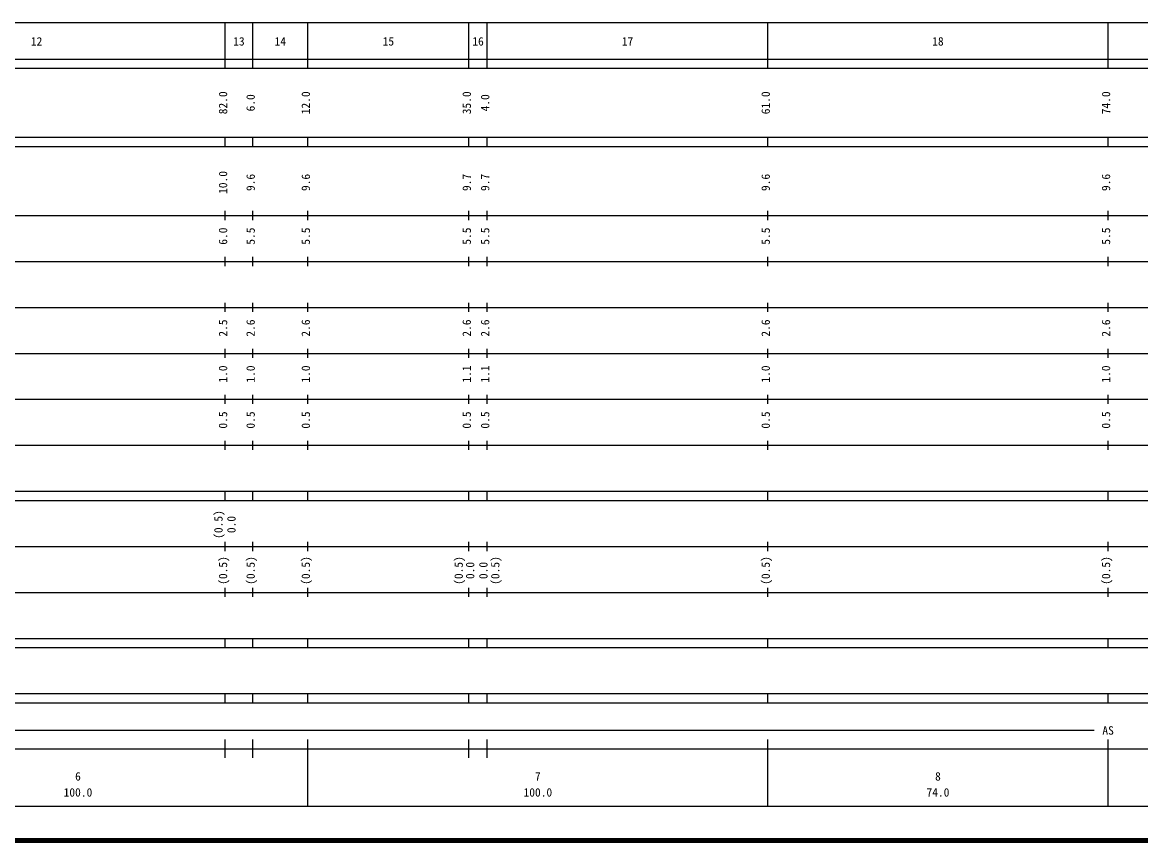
# Model space of a CAD drawing. Units: millimetres on the paper, enlarged 1000 times. Extents: x 40000 to 680000, y 20000 to 380000.
# Drawn here: x 305912 to 549074, y 20000 to 198000 of the extents above; entities that cross this region are included whole.
import ezdxf
from ezdxf.enums import TextEntityAlignment as Align

# ---------------------------------------------------------------- set-up
doc = ezdxf.new("R2010")
doc.units = ezdxf.units.MM
doc.header["$LTSCALE"] = 1000
doc.layers.add('M-TTL', color=2, linetype='Continuous', lineweight=140)
doc.layers.add('M-TTL-BAND', color=7, linetype='Continuous', lineweight=25)
doc.styles.add('ＭＳ ゴシック', font='')
doc.styles.get('ＭＳ ゴシック').set_extended_font_data('MS Gothic')

msp = doc.modelspace()

# ---------------------------------------------------------------- linework, layer by layer
at = {"layer": 'M-TTL'}
msp.add_line((40000, 20000), (680000, 20000), dxfattribs=at)
at = {"layer": 'M-TTL-BAND'}
for p, q in [((68000, 198000), (579000, 198000)), ((350000, 188000), (350000, 198000)), ((356000, 188000), (356000, 198000)), ((368000, 188000), (368000, 198000)), ((403000, 188000), (403000, 198000)), ((407000, 188000), (407000, 198000)), ((468000, 188000), (468000, 198000)), ((542000, 188000), (542000, 198000)), ((40000, 190000), (579000, 190000)), ((40000, 188000), (579000, 188000)), ((40000, 173000), (579000, 173000)), ((350000, 171000), (350000, 173000)), ((356000, 171000), (356000, 173000)), ((368000, 171000), (368000, 173000)), ((403000, 171000), (403000, 173000)), ((407000, 171000), (407000, 173000)), ((468000, 171000), (468000, 173000)), ((542000, 171000), (542000, 173000)), ((40000, 171000), (579000, 171000)), ((40000, 156000), (579000, 156000)), ((350000, 155000), (350000, 157000)), ((356000, 155000), (356000, 157000)), ((368000, 155000), (368000, 157000)), ((403000, 155000), (403000, 157000)), ((407000, 155000), (407000, 157000)), ((468000, 155000), (468000, 157000)), ((542000, 155000), (542000, 157000)), ((46000, 146000), (579000, 146000)), ((350000, 145000), (350000, 147000)), ((356000, 145000), (356000, 147000)), ((368000, 145000), (368000, 147000)), ((403000, 145000), (403000, 147000)), ((407000, 145000), (407000, 147000)), ((468000, 145000), (468000, 147000)), ((542000, 145000), (542000, 147000)), ((350000, 135000), (350000, 137000)), ((356000, 135000), (356000, 137000)), ((368000, 135000), (368000, 137000)), ((403000, 135000), (403000, 137000)), ((407000, 135000), (407000, 137000)), ((468000, 135000), (468000, 137000)), ((542000, 135000), (542000, 137000)), ((52000, 136000), (579000, 136000)), ((350000, 125000), (350000, 127000)), ((356000, 125000), (356000, 127000)), ((368000, 125000), (368000, 127000)), ((403000, 125000), (403000, 127000)), ((407000, 125000), (407000, 127000)), ((468000, 125000), (468000, 127000)), ((542000, 125000), (542000, 127000)), ((46000, 126000), (579000, 126000)), ((350000, 115000), (350000, 117000)), ((356000, 115000), (356000, 117000)), ((368000, 115000), (368000, 117000)), ((403000, 115000), (403000, 117000)), ((407000, 115000), (407000, 117000)), ((468000, 115000), (468000, 117000)), ((542000, 115000), (542000, 117000)), ((52000, 116000), (579000, 116000)), ((350000, 105000), (350000, 107000)), ((356000, 105000), (356000, 107000)), ((368000, 105000), (368000, 107000)), ((403000, 105000), (403000, 107000)), ((407000, 105000), (407000, 107000)), ((468000, 105000), (468000, 107000)), ((542000, 105000), (542000, 107000)), ((46000, 106000), (579000, 106000)), ((40000, 96000), (579000, 96000)), ((350000, 94000), (350000, 96000)), ((356000, 94000), (356000, 96000)), ((368000, 94000), (368000, 96000)), ((403000, 94000), (403000, 96000)), ((407000, 94000), (407000, 96000)), ((468000, 94000), (468000, 96000)), ((542000, 94000), (542000, 96000)), ((40000, 94000), (579000, 94000)), ((49000, 84000), (579000, 84000)), ((350000, 83000), (350000, 85000)), ((356000, 83000), (356000, 85000)), ((368000, 83000), (368000, 85000)), ((403000, 83000), (403000, 85000)), ((407000, 83000), (407000, 85000)), ((468000, 83000), (468000, 85000)), ((542000, 83000), (542000, 85000)), ((40000, 74000), (579000, 74000)), ((350000, 73000), (350000, 75000)), ((356000, 73000), (356000, 75000)), ((368000, 73000), (368000, 75000)), ((403000, 73000), (403000, 75000)), ((407000, 73000), (407000, 75000)), ((468000, 73000), (468000, 75000)), ((542000, 73000), (542000, 75000)), ((40000, 64000), (579000, 64000)), ((350000, 62000), (350000, 64000)), ((356000, 62000), (356000, 64000)), ((368000, 62000), (368000, 64000)), ((403000, 62000), (403000, 64000)), ((407000, 62000), (407000, 64000)), ((468000, 62000), (468000, 64000)), ((542000, 62000), (542000, 64000)), ((40000, 62000), (579000, 62000)), ((40000, 52000), (579000, 52000)), ((350000, 50000), (350000, 52000)), ((356000, 50000), (356000, 52000)), ((368000, 50000), (368000, 52000)), ((403000, 50000), (403000, 52000)), ((407000, 50000), (407000, 52000)), ((468000, 50000), (468000, 52000)), ((542000, 50000), (542000, 52000)), ((40000, 50000), (579000, 50000)), ((95500, 44000), (539000, 44000)), ((350000, 38000), (350000, 42000)), ((356000, 38000), (356000, 42000)), ((368000, 27500), (368000, 42000)), ((403000, 38000), (403000, 42000)), ((407000, 38000), (407000, 42000)), ((468000, 27500), (468000, 42000)), ((542000, 27500), (542000, 42000)), ((40000, 40000), (579000, 40000)), ((68000, 27500), (579000, 27500))]:
    msp.add_line(p, q, dxfattribs=at)

# ---------------------------------------------------------------- texts
at = {"layer": 'M-TTL-BAND', "style": 'ＭＳ ゴシック'}
for s, p in [('12', (309000, 192405)), ('13', (353000, 192405)), ('14', (362000, 192405)), ('15', (385500, 192405)), ('16', (405000, 192405)), ('17', (437500, 192405)), ('18', (505000, 192405)), ('AS', (542000, 42500)), ('6', (318000, 32523)), ('7', (418000, 32523)), ('8', (505000, 32523)), ('100.0', (318000, 29033)), ('100.0', (418000, 29033)), ('74.0', (505000, 29033))]:
    msp.add_text(s, height=1833, dxfattribs=at).set_placement(p, align=Align.BOTTOM_CENTER)
for s, p in [('82.0', (351000, 180500)), ('12.0', (369000, 180500)), ('35.0', (404000, 180500)), ('61.0', (469000, 180500)), ('74.0', (543000, 180500)), ('6.0', (357000, 180500)), ('4.0', (408000, 180500)), ('10.0', (351000, 163174)), ('9.6', (357000, 163174)), ('9.6', (369000, 163174)), ('9.7', (404000, 163174)), ('9.7', (408000, 163174)), ('9.6', (469000, 163174)), ('9.6', (543000, 163174)), ('6.0', (351000, 151500)), ('5.5', (357000, 151500)), ('5.5', (369000, 151500)), ('5.5', (404000, 151500)), ('5.5', (408000, 151500)), ('5.5', (469000, 151500)), ('5.5', (543000, 151500)), ('2.5', (351000, 131500)), ('2.6', (357000, 131500)), ('2.6', (369000, 131500)), ('2.6', (404000, 131500)), ('2.6', (408000, 131500)), ('2.6', (469000, 131500)), ('2.6', (543000, 131500)), ('1.0', (351000, 121500)), ('1.0', (357000, 121500)), ('1.0', (369000, 121500)), ('1.1', (404000, 121500)), ('1.1', (408000, 121500)), ('1.0', (469000, 121500)), ('1.0', (543000, 121500)), ('0.5', (351000, 111500)), ('0.5', (357000, 111500)), ('0.5', (369000, 111500)), ('0.5', (404000, 111500)), ('0.5', (408000, 111500)), ('0.5', (469000, 111500)), ('0.5', (543000, 111500)), ('(0.5)', (350000, 88764)), ('0.0', (352823, 88764)), ('(0.5)', (351000, 78764)), ('(0.5)', (357000, 78764)), ('(0.5)', (369000, 78764)), ('(0.5)', (402235, 78764)), ('0.0', (404733, 78764)), ('0.0', (407612, 78764)), ('(0.5)', (410195, 78764)), ('(0.5)', (469000, 78764)), ('(0.5)', (543000, 78764))]:
    msp.add_text(s, height=1833, rotation=90, dxfattribs=at).set_placement(p, align=Align.BOTTOM_CENTER)

doc.saveas('drawing.dxf')
